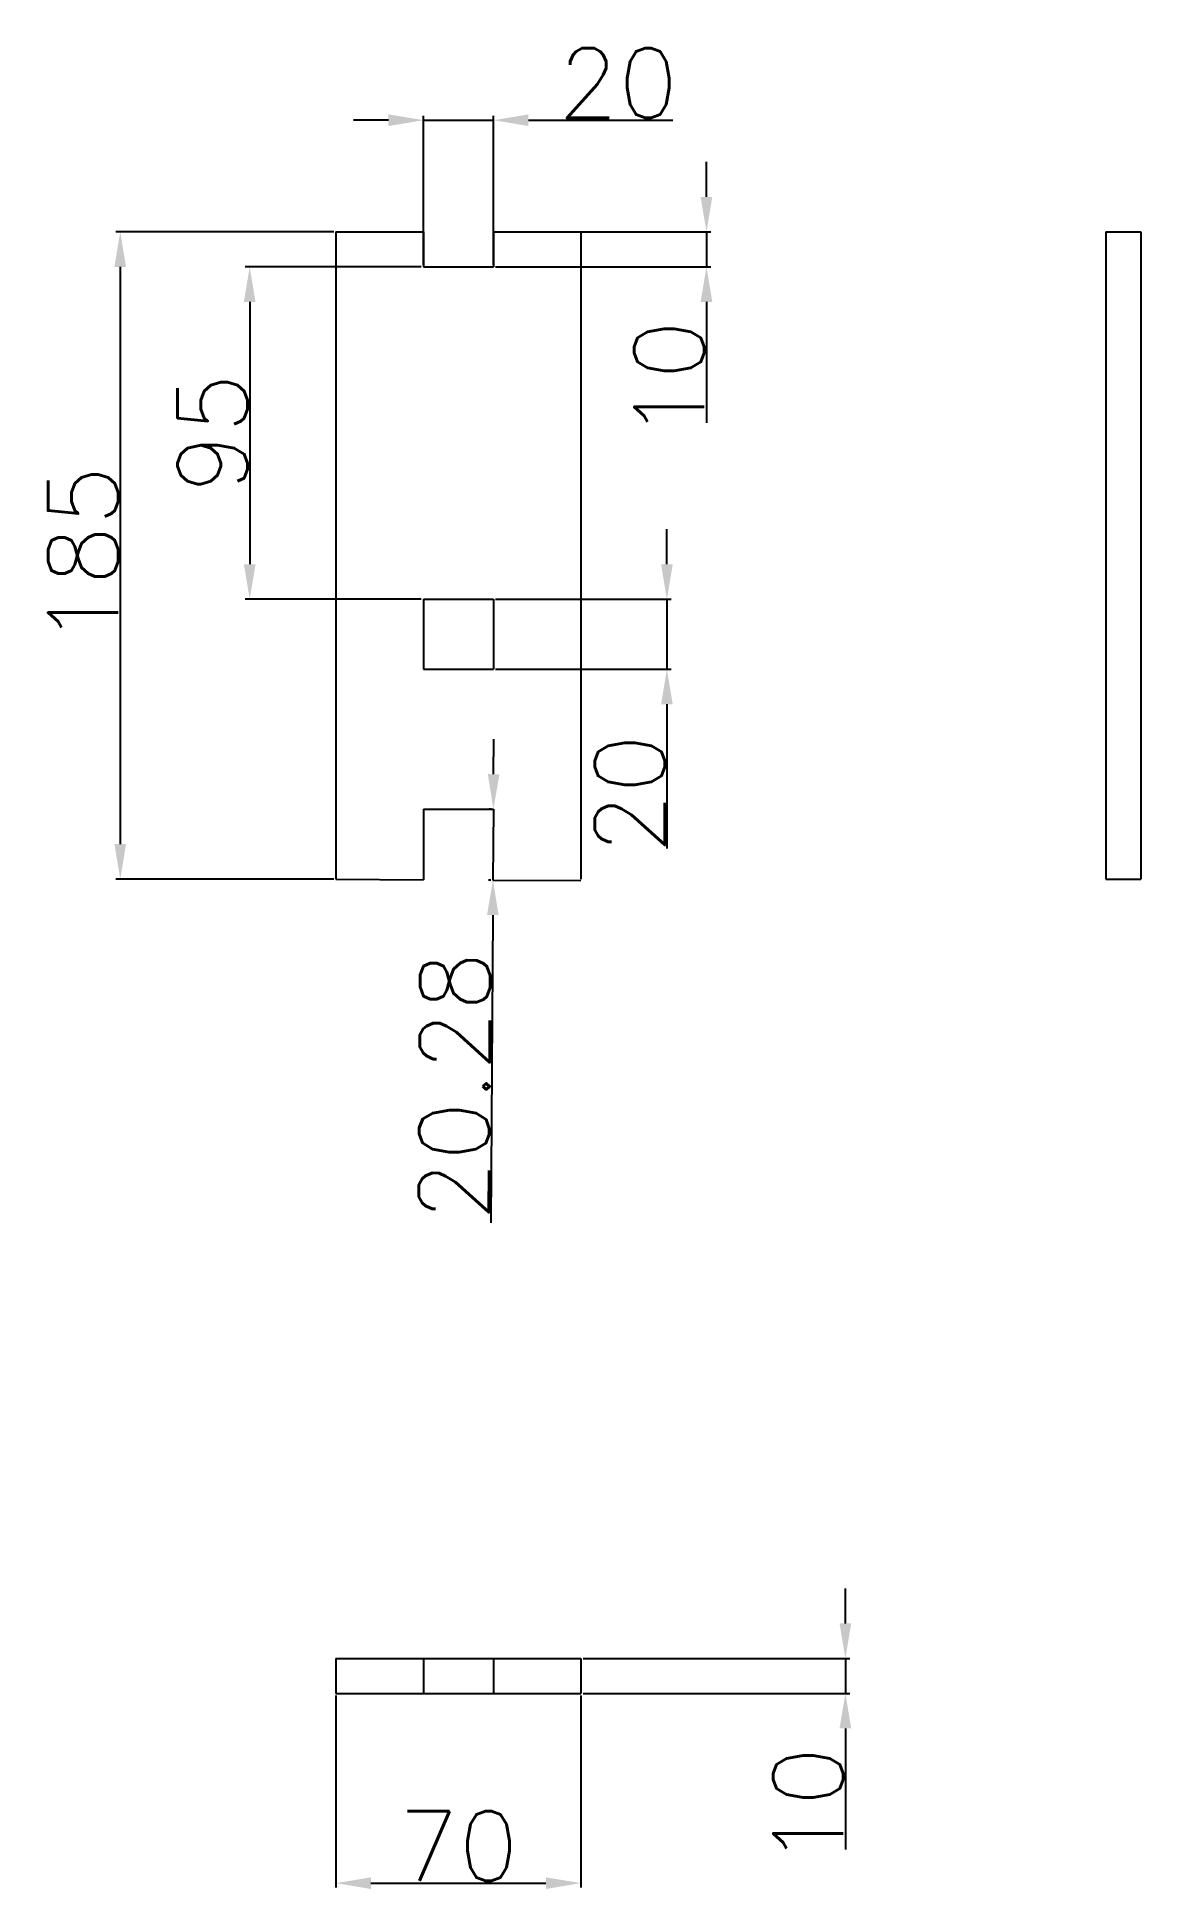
# Model space of a CAD drawing. Header units: millimetres. Extents: x 136 to 451, y -174 to 357.
import ezdxf

# ---------------------------------------------------------------- set-up
doc = ezdxf.new("R2010")
doc.units = ezdxf.units.MM
doc.styles.get("Standard").update_dxf_attribs({"font": 'txt.shx', "bigfont": 'whgtxt.shx'})
doc.dimstyles.new('ISO-25', dxfattribs={"dimtxt": 20, "dimasz": 10, "dimexe": 1.25, "dimexo": 0.625, "dimtad": 1, "dimdsep": 46, "dimtxsty": 'Standard', "dimcen": 2.5, "dimclrd": 1, "dimclre": 1, "dimclrt": 4, "dimadec": 0, "dimazin": 0, "dimtfac": 1, "dimtmove": 0, "dimatfit": 3, "dimfxl": 1, "dimarcsym": 0})

# ---------------------------------------------------------------- blocks, each defined once
blk = doc.blocks.new('*D1')
at = {"color": 1, "lineweight": -2, "transparency": 16777216}
for p, q in [((220.85, 300.83), (158.6, 300.83)), ((159.85, 290.83), (159.85, 125.83)), ((220.85, 115.83), (158.6, 115.83))]:
    blk.add_line(p, q, dxfattribs=at)
at = {"color": 1, "transparency": 16777216}
for points in [[(158.18, 290.83), (161.51, 290.83), (159.85, 300.83)], [(158.18, 125.83), (161.51, 125.83), (159.85, 115.83)]]:
    blk.add_solid(points, dxfattribs=at)
at = {"layer": 'Defpoints', "color": 0, "transparency": 16777216}
for p in [(221.48, 300.83), (159.85, 115.83), (221.48, 115.83)]:
    blk.add_point(p, dxfattribs=at)
at = {"color": 4, "transparency": 16777216, "insert": (149.22, 208.33), "char_height": 20, "attachment_point": 5, "rotation": 90}
blk.add_mtext('185', dxfattribs=at)
blk = doc.blocks.new('*D2')
at = {"color": 1, "lineweight": -2, "transparency": 16777216}
for p, q in [((246.48, 291.45), (246.48, 334.01)), ((266.48, 291.45), (266.48, 334.01)), ((236.48, 332.76), (226.48, 332.76)), ((246.48, 332.76), (266.48, 332.76)), ((276.48, 332.76), (317.73, 332.76))]:
    blk.add_line(p, q, dxfattribs=at)
at = {"color": 1, "transparency": 16777216}
for points in [[(236.48, 334.43), (236.48, 331.09), (246.48, 332.76)], [(276.48, 334.43), (276.48, 331.09), (266.48, 332.76)]]:
    blk.add_solid(points, dxfattribs=at)
at = {"layer": 'Defpoints', "color": 0, "transparency": 16777216}
for p in [(266.48, 332.76), (246.48, 290.83), (266.48, 290.83)]:
    blk.add_point(p, dxfattribs=at)
at = {"color": 4, "transparency": 16777216, "insert": (302.1, 343.39), "char_height": 20, "attachment_point": 5}
blk.add_mtext('20', dxfattribs=at)
blk = doc.blocks.new('*D3')
at = {"color": 1, "lineweight": -2, "transparency": 16777216}
for p, q in [((327.35, 310.83), (327.35, 320.83)), ((267.1, 300.83), (328.6, 300.83)), ((327.35, 300.83), (327.35, 290.83)), ((267.1, 290.83), (328.6, 290.83)), ((327.35, 280.83), (327.35, 246.24))]:
    blk.add_line(p, q, dxfattribs=at)
at = {"color": 1, "transparency": 16777216}
for points in [[(325.68, 310.83), (329.02, 310.83), (327.35, 300.83)], [(325.68, 280.83), (329.02, 280.83), (327.35, 290.83)]]:
    blk.add_solid(points, dxfattribs=at)
at = {"layer": 'Defpoints', "color": 0, "transparency": 16777216}
for p in [(266.48, 300.83), (266.48, 290.83), (327.35, 290.83)]:
    blk.add_point(p, dxfattribs=at)
at = {"color": 4, "transparency": 16777216, "insert": (316.72, 258.53), "char_height": 20, "attachment_point": 5, "rotation": 90}
blk.add_mtext('10', dxfattribs=at)
blk = doc.blocks.new('*D5')
at = {"color": 1, "lineweight": -2, "transparency": 16777216}
for p, q in [((316.04, 205.83), (316.04, 215.83)), ((267.1, 195.83), (317.29, 195.83)), ((316.04, 195.83), (316.04, 175.83)), ((267.1, 175.83), (317.29, 175.83)), ((316.04, 165.83), (316.04, 124.58))]:
    blk.add_line(p, q, dxfattribs=at)
at = {"color": 1, "transparency": 16777216}
for points in [[(314.38, 205.83), (317.71, 205.83), (316.04, 195.83)], [(314.38, 165.83), (317.71, 165.83), (316.04, 175.83)]]:
    blk.add_solid(points, dxfattribs=at)
at = {"layer": 'Defpoints', "color": 0, "transparency": 16777216}
for p in [(266.48, 195.83), (266.48, 175.83), (316.04, 175.83)]:
    blk.add_point(p, dxfattribs=at)
at = {"color": 4, "transparency": 16777216, "insert": (305.42, 140.2), "char_height": 20, "attachment_point": 5, "rotation": 90}
blk.add_mtext('20', dxfattribs=at)
blk = doc.blocks.new('*D6')
at = {"color": 1, "lineweight": -2, "transparency": 16777216}
for p, q in [((266.54, 145.83), (266.6, 155.83)), ((265.85, 135.83), (265.23, 135.83)), ((266.48, 135.83), (266.35, 115.55)), ((265.73, 115.55), (265.1, 115.56)), ((266.29, 105.55), (265.75, 17.64))]:
    blk.add_line(p, q, dxfattribs=at)
at = {"color": 1, "transparency": 16777216}
for points in [[(264.87, 145.84), (268.21, 145.82), (266.48, 135.83)], [(264.63, 105.56), (267.96, 105.54), (266.35, 115.55)]]:
    blk.add_solid(points, dxfattribs=at)
at = {"layer": 'Defpoints', "color": 0, "transparency": 16777216}
for p in [(266.48, 135.83), (266.35, 115.55), (266.35, 115.55)]:
    blk.add_point(p, dxfattribs=at)
at = {"color": 4, "transparency": 16777216, "insert": (255.37, 56.66), "char_height": 20, "attachment_point": 5, "rotation": 89.6486}
blk.add_mtext('20.28', dxfattribs=at)
blk = doc.blocks.new('*D7')
at = {"color": 1, "lineweight": -2, "transparency": 16777216}
for p, q in [((245.85, 290.83), (195.59, 290.83)), ((196.84, 280.83), (196.84, 205.83)), ((245.85, 195.83), (195.59, 195.83))]:
    blk.add_line(p, q, dxfattribs=at)
at = {"color": 1, "transparency": 16777216}
for points in [[(195.17, 280.83), (198.51, 280.83), (196.84, 290.83)], [(195.17, 205.83), (198.51, 205.83), (196.84, 195.83)]]:
    blk.add_solid(points, dxfattribs=at)
at = {"layer": 'Defpoints', "color": 0, "transparency": 16777216}
for p in [(246.48, 290.83), (196.84, 195.83), (246.48, 195.83)]:
    blk.add_point(p, dxfattribs=at)
at = {"color": 4, "transparency": 16777216, "insert": (186.22, 243.33), "char_height": 20, "attachment_point": 5, "rotation": 90}
blk.add_mtext('95', dxfattribs=at)
blk = doc.blocks.new('*D9')
at = {"color": 1, "lineweight": -2, "transparency": 16777216}
for p, q in [((367.04, -96.9), (367.04, -86.9)), ((292.1, -106.9), (368.29, -106.9)), ((367.04, -106.9), (367.04, -116.9)), ((292.1, -116.9), (368.29, -116.9)), ((367.04, -126.9), (367.04, -161.49))]:
    blk.add_line(p, q, dxfattribs=at)
at = {"color": 1, "transparency": 16777216}
for points in [[(365.38, -96.9), (368.71, -96.9), (367.04, -106.9)], [(365.38, -126.9), (368.71, -126.9), (367.04, -116.9)]]:
    blk.add_solid(points, dxfattribs=at)
at = {"layer": 'Defpoints', "color": 0, "transparency": 16777216}
for p in [(291.48, -106.9), (291.48, -116.9), (367.04, -116.9)]:
    blk.add_point(p, dxfattribs=at)
at = {"color": 4, "transparency": 16777216, "insert": (356.42, -149.19), "char_height": 20, "attachment_point": 5, "rotation": 90}
blk.add_mtext('10', dxfattribs=at)
blk = doc.blocks.new('*D10')
at = {"color": 1, "lineweight": -2, "transparency": 16777216}
for p, q in [((221.48, -117.53), (221.48, -172.39)), ((291.48, -117.53), (291.48, -172.39)), ((231.48, -171.14), (281.48, -171.14))]:
    blk.add_line(p, q, dxfattribs=at)
at = {"color": 1, "transparency": 16777216}
for points in [[(231.48, -169.48), (231.48, -172.81), (221.48, -171.14)], [(281.48, -169.48), (281.48, -172.81), (291.48, -171.14)]]:
    blk.add_solid(points, dxfattribs=at)
at = {"layer": 'Defpoints', "color": 0, "transparency": 16777216}
for p in [(221.48, -116.9), (291.48, -116.9), (291.48, -171.14)]:
    blk.add_point(p, dxfattribs=at)
at = {"color": 4, "transparency": 16777216, "insert": (256.48, -160.52), "char_height": 20, "attachment_point": 5}
blk.add_mtext('70', dxfattribs=at)

msp = doc.modelspace()

# ---------------------------------------------------------------- linework, layer by layer
for p, q in [((221.478, 300.826), (221.478, 115.826)), ((221.478, 300.826), (246.478, 300.826)), ((246.478, 300.826), (246.478, 290.826)), ((266.478, 300.826), (266.478, 290.826)), ((266.478, 300.826), (291.478, 300.826)), ((291.478, 300.826), (291.478, 115.826)), ((441.478, 300.826), (441.478, 115.826)), ((441.478, 300.826), (451.478, 300.826)), ((451.478, 300.826), (451.478, 115.826)), ((246.478, 290.826), (266.478, 290.826)), ((246.478, 195.826), (266.478, 195.826)), ((246.478, 195.826), (246.478, 175.826)), ((266.478, 195.826), (266.478, 175.826)), ((246.478, 175.826), (266.478, 175.826)), ((246.478, 135.826), (266.478, 135.826)), ((246.478, 135.826), (246.478, 115.673)), ((266.478, 135.826), (266.354, 115.551)), ((221.478, 115.826), (246.478, 115.673)), ((266.354, 115.551), (291.477, 115.397)), ((441.478, 115.826), (451.478, 115.826)), ((221.478, -106.903), (221.478, -116.903)), ((221.478, -106.903), (291.477, -106.903)), ((246.478, -106.903), (246.478, -116.903)), ((266.477, -106.903), (266.477, -116.903)), ((291.477, -106.903), (291.477, -116.903)), ((221.478, -116.903), (291.477, -116.903))]:
    msp.add_line(p, q)

# ---------------------------------------------------------------- dimensions: what is measured, and where the dimension line sits
for base, p1, p2, picture, middle in [((266.478, 332.761), (246.478, 290.826), (266.478, 290.826), '*D2', (302.103, 343.386)), ((291.477, -171.144), (221.478, -116.903), (291.477, -116.903), '*D10', (256.478, -160.519))]:
    dim = msp.add_linear_dim(base=base, p1=p1, p2=p2, dimstyle='ISO-25')
    dim.commit()
    dim.dimension.update_dxf_attribs({"geometry": picture, "text_midpoint": middle})
for base, p1, p2, picture, middle in [((327.349, 290.826), (266.478, 300.826), (266.478, 290.826), '*D3', (316.724, 258.534)), ((159.846, 115.826), (221.478, 300.826), (221.478, 115.826), '*D1', (149.221, 208.326)), ((196.841, 195.826), (246.478, 290.826), (246.478, 195.826), '*D7', (186.216, 243.326)), ((316.045, 175.826), (266.478, 195.826), (266.478, 175.826), '*D5', (305.42, 140.201)), ((367.045, -116.903), (291.477, -106.903), (291.477, -116.903), '*D9', (356.42, -149.194))]:
    dim = msp.add_linear_dim(base=base, p1=p1, p2=p2, angle=90, dimstyle='ISO-25')
    dim.commit()
    dim.dimension.update_dxf_attribs({"geometry": picture, "text_midpoint": middle})
dim = msp.add_aligned_dim(p1=(266.478, 135.826), p2=(266.354, 115.551), distance=0, dimstyle='ISO-25')
dim.commit()
dim.dimension.update_dxf_attribs({"geometry": '*D6', "text_midpoint": (255.368, 56.659)})

doc.saveas('drawing.dxf')
